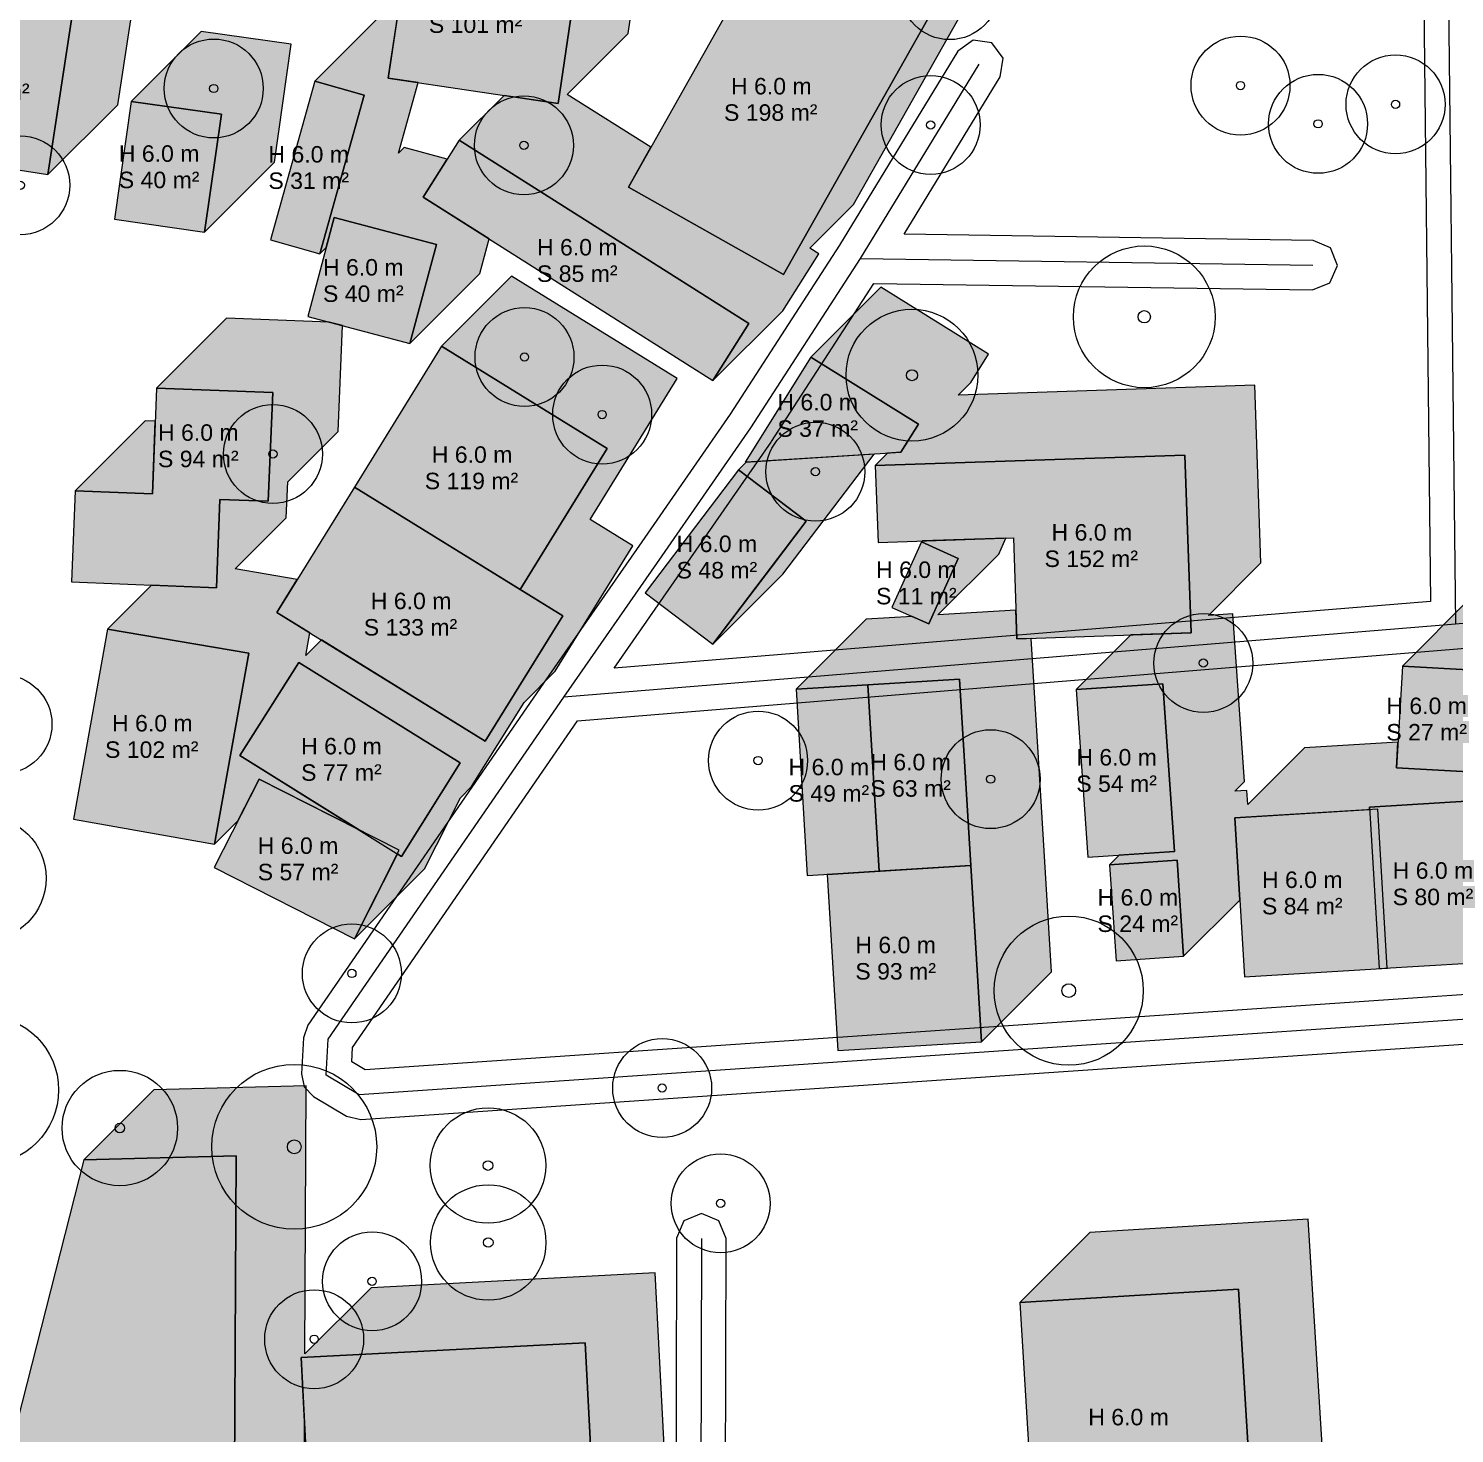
# Model space of a CAD drawing. Header units: metres. Extents: x -4 to 969, y -5 to 964.
# Drawn here: x 557.3 to 643.7, y 725.9 to 811.1 of the extents above; entities that cross this region are included whole.
import ezdxf

# ---------------------------------------------------------------- set-up
doc = ezdxf.new("R2010")
doc.units = ezdxf.units.M
doc.header["$MEASUREMENT"] = 0
for name, color, linetype, lineweight, true_color in [('TPX_BUILDING_AREAS_TEXT', 7, 'CONTINUOUS', 0, 0x000000), ('TPX_BUILDING_HEIGHTS_TEXT', 7, 'CONTINUOUS', 0, 0x000000), ('TPX_BUILDINGS', 7, 'CONTINUOUS', 0, 0x000000), ('TPX_BUILDINGS_HATCH', 7, 'CONTINUOUS', 0, 0xf0f0f0), ('TPX_BUILDINGS_SHADOWS_HATCH', 7, 'CONTINUOUS', 0, 0x000000), ('TPX_BUILDINGS_SHADOWS_OUTLINES', 7, 'CONTINUOUS', 0, 0x000000), ('TPX_ROADS_AXES', 7, 'CONTINUOUS', 0, 0x323232), ('TPX_ROADS_CONTOURS', 7, 'CONTINUOUS', 0, 0x646464), ('TPX_VEGETATION_TREES_INDIVIDUAL', 7, 'CONTINUOUS', 0, 0x136734)]:
    doc.layers.add(name, color=color, linetype=linetype, lineweight=lineweight, true_color=true_color)
doc.styles.add('TPX_TEXTE', font='arial.ttf')

# ---------------------------------------------------------------- blocks, each defined once
blk = doc.blocks.new('TREETR003_CR040')
at = {"layer": 'TPX_VEGETATION_TREES_INDIVIDUAL'}
for radius in [4, 0.3333333333333333]:
    blk.add_circle((0, 0, 0.0361), radius, dxfattribs=at)
blk = doc.blocks.new('TREETR003_CR030')
at = {"layer": 'TPX_VEGETATION_TREES_INDIVIDUAL'}
for radius in [3, 0.25]:
    blk.add_circle((0, 0, 0.0361), radius, dxfattribs=at)
blk = doc.blocks.new('TREETR003_CR038')
at = {"layer": 'TPX_VEGETATION_TREES_INDIVIDUAL'}
for radius in [3.79, 0.3333333333333333]:
    blk.add_circle((0, 0, 0.0361), radius, dxfattribs=at)
blk = doc.blocks.new('TREETR004_CR043')
at = {"layer": 'TPX_VEGETATION_TREES_INDIVIDUAL'}
for radius in [4.3, 0.375]:
    blk.add_circle((0, 0, 0.0361), radius, dxfattribs=at)
blk = doc.blocks.new('TREETR003_CR035')
at = {"layer": 'TPX_VEGETATION_TREES_INDIVIDUAL'}
for radius in [3.5, 0.2916666666666667]:
    blk.add_circle((0, 0, 0.0361), radius, dxfattribs=at)
blk = doc.blocks.new('TREETR004_CR050')
at = {"layer": 'TPX_VEGETATION_TREES_INDIVIDUAL'}
for radius in [5, 0.4166666666666667]:
    blk.add_circle((0, 0, 0.0361), radius, dxfattribs=at)
blk = doc.blocks.new('TREETR004_CR045')
at = {"layer": 'TPX_VEGETATION_TREES_INDIVIDUAL'}
for radius in [4.52, 0.4166666666666667]:
    blk.add_circle((0, 0, 0.0361), radius, dxfattribs=at)

msp = doc.modelspace()

# ---------------------------------------------------------------- hatches: boundary and pattern name
at = {"layer": 'TPX_BUILDINGS_HATCH'}
for points in [[(580.501854308066, 817.6665272305254), (579.0725644902559, 808.053139169002), (589.3704742268892, 806.5230459759478), (590.7997611836763, 816.1364340374712), (580.501854308066, 817.6665272305254)], [(602.6229070500704, 817.3861956188921), (593.6336473302217, 801.4484314511064), (603.0442642049165, 796.1450781414751), (612.0335210637422, 812.0828451702837), (602.6229070500704, 817.3861956188921)], [(552.4023479298921, 813.8606733868364), (550.7673925237032, 803.3952459881548), (558.4362043217989, 802.2005190441851), (560.0273546056123, 812.6658234188799), (552.4023479298921, 813.8606733868364)], [(574.6271451787325, 807.8636612484697), (571.9385398701997, 798.2467197964434), (574.9304422215791, 797.4037050793413), (577.6190465764375, 807.020647485042), (574.6271451787325, 807.8636612484697)], [(563.4828676061006, 806.6379417965654), (562.462731726584, 799.4916319439653), (567.9292682484956, 798.7219500134233), (568.9494031743379, 805.8682608196978), (563.4828676061006, 806.6379417965654)], [(583.375853903708, 804.2834734509233), (581.184504874167, 800.8382658550981), (598.7588428334566, 789.7083115170244), (600.9392093495699, 793.1645464489702), (583.375853903708, 804.2834734509233)], [(575.7893537358614, 799.5956024716143), (574.1855939702364, 793.5976700375322), (580.38825357717, 791.9675488064531), (581.9920123891206, 797.9654812405352), (575.7893537358614, 799.5956024716143)], [(582.2941163853975, 791.807060677791), (577.018154509482, 783.2554335186724), (587.0774473027559, 777.0360979626421), (592.3533767537447, 785.5987839291338), (582.2941163853975, 791.807060677791)], [(604.7009919957491, 791.1405081341509), (600.711079962668, 784.759866196895), (610.1597780064913, 785.3615631649736), (611.2281221227022, 787.0675034115557), (604.7009919957491, 791.1405081341509)], [(560.0781587437959, 783.0306839535479), (559.852853186545, 777.501077134395), (568.6472057179781, 777.1499323437456), (568.8620580510469, 782.5025829861406), (571.7971481160494, 782.3892311642412), (572.0632556752535, 788.9805159161333), (565.0212129430147, 789.2592005322222), (564.7655547932955, 782.8448729107622), (560.0781587437959, 783.0306839535479)], [(627.3856138066621, 785.1890587399248), (608.6070483998628, 784.561006028438), (608.7735351399751, 779.8950237820391), (616.9857286290498, 780.1725506375078), (617.1891902760835, 774.0470251629595), (627.7555354909273, 774.4086088726763), (627.3856138066621, 785.1890587399248)], [(600.3072208241792, 784.2942919323687), (594.6558202580782, 776.8473953793291), (598.7601636723848, 773.7295879910234), (604.4115632848116, 781.176484544063), (600.3072208241792, 784.2942919323687)], [(577.018154509482, 783.2554335186724), (572.3199161366792, 775.6453632900957), (584.9570850209566, 767.8409609387163), (589.655322440085, 775.4510330746416), (577.018154509482, 783.2554335186724)], [(611.4125236348482, 779.9356512615923), (609.6169256047579, 775.9497208187822), (611.8536800221773, 774.9497646878008), (613.6383584813448, 778.924606759334), (611.4125236348482, 779.9356512615923)], [(562.0400976018282, 774.6432442257646), (559.9810670689913, 763.115057427669), (568.5378192738863, 761.5911001751665), (570.6076415852876, 773.1746077130083), (562.0400976018282, 774.6432442257646)], [(573.6534866170259, 772.6192516873125), (570.0776265935274, 766.9696068356279), (579.884778387961, 760.8490786144976), (583.4276918248506, 766.531805474544), (573.6534866170259, 772.6192516873125)], [(640.5734905080171, 772.38804002502), (640.2185720280977, 766.2277636120562), (644.5776428059908, 765.9746870587114), (644.9325288609834, 772.1460222790483), (640.5734905080171, 772.38804002502)], [(613.7138170079561, 771.5934032986406), (608.1627935246797, 771.2570461819414), (608.8407920674654, 759.9577431271318), (614.4027685002657, 760.2941317150835), (613.7138170079561, 771.5934032986406)], [(608.1627935246797, 771.2570461819414), (603.8051923589082, 770.9904074261431), (604.4831889943453, 759.6911043713335), (608.8407920674654, 759.9577431271318), (608.1627935246797, 771.2570461819414)], [(626.0559324101778, 771.3296989987139), (620.7896856145235, 770.9720282147173), (621.4973539189668, 760.8007196972612), (626.7526525334688, 761.1583599636797), (626.0559324101778, 771.3296989987139)], [(571.2424119786592, 765.5464205334429), (568.5198825673433, 760.1866907665972), (577.0188306645723, 755.8649134228472), (579.7413591222139, 761.2246431896929), (571.2424119786592, 765.5464205334429)], [(639.0758241490694, 763.7254395077471), (630.4043907002779, 763.2033361981157), (630.9901374654146, 753.551406342769), (639.661573775229, 754.0735096524004), (639.0758241490694, 763.7254395077471)], [(646.7504752950044, 764.3442501614336), (638.5717548207613, 763.845653016353), (639.1688608006807, 754.050001580501), (647.3475841359468, 754.5485996792559), (646.7504752950044, 764.3442501614336)], [(614.4027685002657, 760.2941317150835), (605.6985133962007, 759.7608837673906), (606.3419107274385, 749.0807289669756), (615.0461992101045, 749.6029181072954), (614.4027685002657, 760.2941317150835)], [(626.9074901418062, 760.6169581005815), (622.8127321080538, 760.340001542354), (623.2124303655, 754.5246519634966), (627.3071893529268, 754.8016085217241), (626.9074901418062, 760.6169581005815)], [(560.6088336781831, 742.4495367596392), (551.6734336690279, 707.4148754666094), (569.6633781270357, 708.1180729458574), (569.8504813985201, 742.6967835018877), (560.6088336781831, 742.4495367596392)], [(630.6275228337618, 734.608125169063), (617.3685764149996, 733.796619851375), (618.3673099355074, 717.5000328610186), (631.6262935475679, 718.3004803250078), (630.6275228337618, 734.608125169063)], [(591.0063022450777, 731.355774361873), (573.7834695653291, 730.4556870053057), (574.8260854558321, 710.2447132656816), (592.0599092320772, 711.1337732861284), (591.0063022450777, 731.355774361873)]]:
    msp.add_hatch(color=256, dxfattribs=at).paths.add_polyline_path(points)
at = {"layer": 'TPX_BUILDINGS_SHADOWS_HATCH'}
for points in [[(540.8498538808199, 864.5377306530718), (539.931517966208, 863.61939473846), (542.1540559605928, 863.7694201061968), (542.4968141393038, 858.7279667446855), (542.5723661259981, 858.8035177777056), (542.7263768987032, 862.7426371166948), (549.7574647740694, 862.463928658748), (549.4612592534395, 854.8994612286333), (549.2775729970308, 854.9064325878862), (545.3112024144502, 850.9400620053057), (553.1503633336397, 851.4597963879351), (553.3791526631685, 847.9993061611895), (553.2966359929414, 847.9937214443926), (553.5556777791353, 843.6540331433062), (550.183437712607, 843.4565100262407), (549.9261649922701, 847.7663912365679), (547.3903096989961, 847.595354516292), (547.573288329062, 844.8424629757646), (545.7229837254854, 844.7155823300127), (545.6239837483736, 846.2118734905962), (544.1897319630953, 844.7776217053179), (548.033981688437, 844.567314584041), (547.7956451253267, 839.7785543987993), (546.2373575047823, 839.8637823651079), (546.0393461064668, 839.6657700131182), (545.8744424657198, 839.6580156872515), (541.6318134145113, 835.4153856823687), (545.927331335959, 835.6173834393267), (545.0828899220796, 838.7093214581255), (548.7594655827852, 839.7149252484087), (548.9996131734224, 838.8356594631914), (548.8399461583467, 842.236353356624), (553.5918601826997, 842.470936257625), (553.7193492726656, 839.9832586834673), (553.9058259801241, 835.9918675015215), (553.1394122914644, 835.955877740169), (553.3142522649141, 832.1973251888994), (554.0806859807344, 832.2326616833452), (554.2902921513887, 827.8100771496538), (552.5903791264864, 827.729628999019), (552.1265558080049, 822.3413462231401), (546.6061014012666, 822.8122934887651), (546.8684314565035, 825.8727669308428), (543.9774850682588, 822.9818205425981), (552.1600221471163, 822.1202816555742), (551.7872508839937, 818.4037622998003), (543.9619878606172, 819.2348074505571), (543.6276325063081, 818.900452096248), (552.2272285298677, 817.70835252502), (551.1316646413179, 810.1305718014482), (551.9469751195284, 810.9458822796587), (552.4023374394746, 813.8606752941851), (560.027356512961, 812.6658339092974), (558.4362157658907, 802.2005304882769), (562.6788448170992, 806.4431595394854), (564.2699951009126, 816.9084639141802), (556.6449884251924, 818.1033138821367), (555.7899659947725, 817.2482914517168), (556.4698680714937, 821.9509834835771), (555.4727004842134, 822.0892138073687), (556.0298799352022, 822.6463923046831), (556.4026616887422, 826.3629126141313), (556.1723684148164, 826.3871607373003), (556.3691858128877, 826.5839771816973), (556.6804756001802, 830.2002605984453), (558.5329221562715, 832.0527071545366), (558.323327429709, 836.4752926419023), (557.5568841771455, 836.4399551937822), (557.4145110921236, 839.5005535671953), (558.1484569386812, 840.2344994137529), (557.9619802312227, 844.2258896420244), (557.8345016316744, 846.7135662625078), (556.5518974141451, 846.6502518246416), (557.7983096913667, 847.8966641018633), (557.5436014012666, 852.1637539456133), (557.6217845753999, 852.2419371197466), (557.39300382894, 855.7024273464922), (549.7580283955904, 855.1962303707842), (553.7038892583223, 859.1420912335161), (554.0001052693697, 866.7065596173052), (550.339084990439, 866.8516859600786), (552.012910254416, 868.5255102703813), (552.7049201802583, 887.1711535046343), (544.8963292912813, 887.4587349484209), (540.6536992863985, 883.2161049435381), (548.4622806386324, 882.9285225460771), (547.7702792958589, 864.2828793118242), (540.8498538808199, 864.5377306530718)], [(578.8697856740328, 812.1063026974443), (574.627152808127, 807.8636688778643), (577.6190484837862, 807.0206570217852), (574.9304565266939, 797.403719384456), (575.3028329686495, 797.7760958264116), (575.7893432454439, 799.5956043789629), (581.9920142964693, 797.9654907772783), (580.3882678822847, 791.9675631115679), (584.6308940724703, 796.2101893017534), (585.1900781468721, 798.3014959881548), (581.1844991521211, 800.8382582257036), (582.6542991475435, 803.1490749905352), (580.0319942311617, 803.8382429669145), (579.6903594807955, 803.4966082165483), (580.8887800053926, 807.7832712719683), (579.0725625829073, 808.0531296322588), (579.6427835301729, 811.8884987423662), (578.8697856740328, 812.1063026974443)], [(567.7255081014009, 810.88058324554), (563.4828771428438, 806.6379513333086), (568.9494041280122, 805.8682703564409), (567.9292796925874, 798.7219614575151), (572.1719087437959, 802.9645905087236), (573.1920436696382, 810.110901314998), (567.7255081014009, 810.88058324554)], [(564.7042125539156, 777.3073601315264), (562.0401052312227, 774.6432528088335), (570.607642538962, 773.1746182034258), (568.5378316716524, 761.5911125729326), (569.9511922673555, 763.0044731686357), (571.242402441916, 765.5464253018145), (577.2661899403902, 762.4832968304399), (570.0776208714815, 766.9695982525591), (573.6534780339571, 772.6192574093584), (583.4276965932222, 766.5318140576128), (579.8848108128877, 760.8491110394243), (579.6310323552461, 761.0074266979937), (577.0188545064302, 755.8649372647051), (581.2614711598726, 760.1075539181475), (583.4482234792085, 764.4125237057451), (584.1274188832613, 765.0917191097979), (587.3056815938326, 770.1895575115923), (589.1997255162569, 772.0836014340166), (593.8979629353853, 779.6936735699419), (591.3231967763277, 781.2837853024248), (596.596017249045, 789.8414253781084), (586.5367568806978, 796.0497011730913), (582.294124014792, 791.8070683071855), (592.3533815221163, 785.5987925122026), (587.0805705861421, 777.0411476681475), (589.6553272084566, 775.4510416577104), (584.9570936040254, 767.8409552166704), (575.0151037053438, 773.980870682979), (574.0667947606416, 773.0325607846025), (574.3136524037691, 774.414069611812), (572.3199104146333, 775.6453547070269), (573.5512870625826, 777.6399216244463), (569.7831252889009, 778.2858538220171), (572.8898462132784, 781.3925737927202), (572.9772180394502, 783.5693020413164), (576.0397886113496, 786.6318726132158), (576.2985957936617, 793.0423416683916), (575.4873250798555, 793.2555517742876), (569.263853438315, 793.5018410275225), (565.0212224797579, 789.2592100689653), (572.0632566289278, 788.9805264065508), (571.7971576527925, 782.3892416546587), (568.8620675877901, 782.5025724957231), (568.6472152547212, 777.1499428341631), (564.7042125539156, 777.3073601315264)], [(608.9436324910494, 795.3831495831255), (604.7009996251436, 791.1405157635454), (611.2281268910738, 787.0675119946245), (610.159810431418, 785.3615955899004), (609.356437094626, 785.3103947232012), (608.607057936606, 784.5610155651812), (627.3856128529878, 785.189068276668), (627.7555440739961, 774.4086184094194), (624.1012023763033, 774.2835459301714), (620.789696104941, 770.9720396588091), (626.0559314565035, 771.3297094891313), (626.7526611165376, 761.1583704540972), (623.4031337575288, 760.9304041455034), (622.8127425984712, 760.3400120327715), (626.9074891881319, 760.6169676373247), (627.3071979359956, 754.8016180584673), (630.7078775243135, 758.2022976467852), (630.4043802098604, 763.2033361981157), (638.5808872060152, 763.6956495831255), (638.5717443303438, 763.8456520626787), (646.7504752950044, 764.3442606518511), (647.3475927190157, 754.548609215999), (647.7484773473116, 754.9494938442949), (647.2003444508882, 764.0248407910112), (655.4010070638033, 764.5124544689897), (656.0213722066255, 754.2413773129229), (660.264004118857, 758.48400827148), (659.6436485127779, 768.7550854275469), (651.442995436606, 768.2674822399858), (651.0373147801729, 767.8618015835527), (650.993116743979, 768.5868916104082), (646.9429353551241, 768.3399815151934), (648.820283301291, 770.217328507686), (649.1346372441621, 775.6838306973223), (644.9449647740694, 775.4966044018511), (644.8939126805635, 776.6263632366899), (644.8161310033174, 776.6306814739946), (640.5735000447603, 772.3880505154375), (644.9325288609834, 772.1460327694658), (644.5776532964082, 765.9746985028032), (640.2185710744234, 766.2277531216387), (640.3083862141939, 767.7868437359575), (634.6470311955782, 767.445976693416), (631.2086871938081, 764.0076336453203), (631.1501306371065, 764.8595985958818), (630.4033826665254, 764.8090900967363), (630.9952930287691, 765.40100045898), (630.2985729054781, 775.5723404476885), (628.8187612370821, 775.471834618831), (631.9981759862276, 778.6512493679766), (631.6282543019624, 789.4316992352251), (613.6278880910249, 788.8296732495073), (614.4024185017915, 789.6042036602739), (615.4707626180025, 791.310143906856), (608.9436324910494, 795.3831495831255)], [(564.3207992390962, 787.2733244488481), (560.0781682805391, 783.030693490291), (564.765544302878, 782.8448834011797), (564.9410699681612, 787.2487368176226), (564.3207992390962, 787.2733244488481)], [(602.3539432362886, 778.4651255200151), (598.7602161244722, 773.7296413967852), (603.0028041676851, 777.9722284863237), (608.5318387822481, 785.2578844616655), (600.7769807652803, 784.7640518734697), (600.3072274998995, 784.2942986080889), (604.4115690068575, 781.1764931271318), (602.3539432362886, 778.4651255200151)], [(608.0478328542085, 775.2330479214434), (603.8052028493257, 770.9904179165605), (608.1627925710054, 771.2570557186846), (613.7138170079561, 771.5934137890581), (614.4027770833345, 760.2941412518267), (615.0462087468477, 749.6029295513872), (619.2888406590791, 753.84555955627), (618.645408995566, 764.5367731640581), (618.063715346274, 774.0769409725908), (617.1891902760835, 774.047014672542), (617.13141763967, 775.7860521862749), (612.4034818486543, 775.4995674679521), (616.0963205174776, 779.1924051831011), (616.5294717625948, 780.1571211407427), (611.4627670125337, 779.9858955929521), (611.4125303105684, 779.9356579373125), (613.638362296042, 778.9246162960771), (611.8537000493379, 774.9497847149614), (610.8380864934297, 775.4037813732866), (608.0478328542085, 775.2330479214434)], [(605.7033857182832, 759.7657579968218), (605.6985238866182, 759.7608952114824), (614.3771118001314, 760.2925705502275), (608.8407930211397, 759.9577335903887), (605.7033857182832, 759.7657579968218)], [(639.6685155705782, 754.0804524014238), (639.6611884908052, 754.0800060818437), (639.6615823582979, 754.0735191891436), (639.6685155705782, 754.0804524014238)], [(564.8514741734834, 746.6921772549395), (560.6088441686006, 742.4495472500566), (569.8504813985201, 742.6967939923052), (569.6633886174532, 708.1180834362749), (573.906018622336, 712.3607134411577), (573.9829992131563, 726.5876211712603), (573.7834590749117, 730.4556870053057), (591.0063012914034, 731.3557838986162), (592.059917815146, 711.1337828228716), (596.3025497273775, 715.3764137814287), (595.248942740378, 735.5984148571733), (578.0261100606294, 734.6983284542803), (574.0051282719942, 730.6773457119707), (574.0931218938204, 746.939423997188), (564.8514741734834, 746.6921772549395)], [(621.6112169102998, 738.0392603466753), (617.368586905417, 733.7966303417925), (630.6275218800874, 734.6081356594805), (631.6263021306368, 718.300489861751), (630.9959281758638, 718.2624153683428), (631.435951598105, 712.0300993511919), (635.6785835103365, 716.272730309749), (635.2776197270723, 721.9518074581865), (635.8689340428682, 722.5431217739824), (634.870163329062, 738.8507666180376), (621.6112169102998, 738.0392603466753)]]:
    msp.add_hatch(color=256, dxfattribs=at).paths.add_polyline_path(points)
h = msp.add_hatch(color=256, dxfattribs=at)
h.paths.add_polyline_path([(582.6659807042452, 819.8306536267046), (580.5018628911348, 817.6665358135942), (590.7997630910249, 816.1364445278887), (589.370485670981, 806.5230583737139), (586.101177580771, 807.0087980816606), (583.3758605794283, 804.2834801266436), (600.9392150716158, 793.1645550320391), (598.7588762120577, 789.7083448956255), (603.0014833287569, 793.9509520123247), (605.1818498448702, 797.4071869442705), (604.6457580403658, 797.7465729305986), (607.2869047002168, 800.3877186367754), (616.2761615590425, 816.325485665584), (613.2713702992769, 818.0188364575151), (616.743399985251, 821.4908651898149), (616.5327237920137, 824.975915391231), (613.6279844121309, 825.2462915966753), (614.273845084128, 833.0771498272661), (620.8457683400484, 832.5317673275713), (620.2000974492403, 824.6345724652056), (624.4427265004488, 828.8772024700884), (624.837357886252, 833.7038597653154), (620.9840940312715, 833.9586119244341), (621.3307098225923, 839.1789516995195), (626.2922481374117, 838.8612379620317), (625.9566158131929, 833.6298822949175), (630.1992458180757, 837.8725132534746), (630.5348876790376, 843.1038679669145), (625.5733598546358, 843.4215912411455), (624.9495490865083, 842.7977804730181), (625.0275014714571, 844.0862860272173), (626.0027459935518, 845.0615315029863), (625.8353351430269, 849.4202732632402), (629.9413865880342, 849.5756353924517), (630.1541570500704, 844.0362076351885), (634.3967880086275, 848.2788376400713), (634.1840280370088, 853.8182663510088), (630.0779861287447, 853.6629137585405), (629.7610973195406, 853.3460259030107), (625.9386743382784, 853.7421783993486), (628.9413665608736, 856.7448696682695), (628.4577363805147, 865.1364826748613), (623.4504226521822, 864.8448614666704), (625.769110091147, 867.1635489056353), (625.3661321477266, 874.1399731228594), (618.4245637730928, 873.7443956921343), (614.18193376821, 869.5017656872515), (621.123490698752, 869.8973431179766), (621.5264791325899, 862.9209179470781), (617.9023879842134, 862.7226767132524), (618.033644087729, 860.5338511059526), (624.2150949315401, 860.8938517163042), (624.6987346486421, 852.5022387097124), (622.4178317860933, 852.3734592983965), (619.7460168675752, 849.7016453335527), (625.5624889211031, 849.0988316128496), (625.0182031468721, 844.0769886563066), (619.2126306371065, 844.6908716748003), (619.2595332936617, 845.1315893719438), (618.8613447026582, 844.7334007809404), (619.1237853841158, 851.0554709027056), (611.6217368916841, 851.3660196850542), (607.3791068868013, 847.1233896801714), (614.8811448888155, 846.8128399441484), (614.5428060368868, 838.6621794293169), (610.6029905156465, 838.8194431851152), (607.0075410680147, 835.2239937374834), (611.3979753331514, 835.4907259533647), (612.5007680730196, 817.2482342312578), (608.1102813557955, 816.9925398419145), (607.8524965123506, 821.2542557308916), (607.6816285924288, 817.5553049633745), (603.0000079945894, 817.7632984707598), (602.6229146794649, 817.3862042019609), (612.0335258321138, 812.0828537533525), (603.0442727879854, 796.1450733731035), (593.6336425618501, 801.4484228680376), (594.9925597981783, 803.8577751705889), (589.9178651646944, 807.0704388211016), (593.6131147221895, 810.7656874249224), (594.7230056599947, 818.2308229992632), (589.2394775227876, 818.0118689129595), (589.1569436864229, 820.090528924251), (582.6659807042452, 819.8306536267046)])
h.paths.add_polyline_path([(614.9351123647066, 835.4564756939653), (615.2913135365816, 841.1633801052812), (620.8442424611421, 840.825220544124), (620.4990028218599, 835.1183466503862), (616.554739363608, 835.3580336163286), (615.9421418980928, 834.7454371044878), (615.9027141408296, 835.3976606915239), (614.9351123647066, 835.4564756939653)], flags=16)

# ---------------------------------------------------------------- linework, layer by layer
at = {"layer": 'TPX_BUILDINGS', "elevation": 0.042100000000000005}
for points in [[(580.501854308066, 817.6665272305254), (579.0725644902559, 808.053139169002), (589.3704742268892, 806.5230459759478), (590.7997611836763, 816.1364340374712)], [(602.6229070500704, 817.3861956188921), (593.6336473302217, 801.4484314511064), (603.0442642049165, 796.1450781414751), (612.0335210637422, 812.0828451702837)], [(552.4023479298921, 813.8606733868364), (550.7673925237032, 803.3952459881548), (558.4362043217989, 802.2005190441851), (560.0273546056123, 812.6658234188799)], [(574.6271451787325, 807.8636612484697), (571.9385398701997, 798.2467197964434), (574.9304422215791, 797.4037050793413), (577.6190465764375, 807.020647485042)], [(563.4828676061006, 806.6379417965654), (562.462731726584, 799.4916319439653), (567.9292682484956, 798.7219500134233), (568.9494031743379, 805.8682608196978)], [(583.375853903708, 804.2834734509233), (581.184504874167, 800.8382658550981), (598.7588428334566, 789.7083115170244), (600.9392093495699, 793.1645464489702)], [(575.7893537358614, 799.5956024716143), (574.1855939702364, 793.5976700375322), (580.38825357717, 791.9675488064531), (581.9920123891206, 797.9654812405352)], [(582.2941163853975, 791.807060677791), (577.018154509482, 783.2554335186724), (587.0774473027559, 777.0360979626421), (592.3533767537447, 785.5987839291338)], [(604.7009919957491, 791.1405081341509), (600.711079962668, 784.759866196895), (610.1597780064913, 785.3615631649736), (611.2281221227022, 787.0675034115557)], [(560.0781587437959, 783.0306839535479), (559.852853186545, 777.501077134395), (568.6472057179781, 777.1499323437456), (568.8620580510469, 782.5025829861406), (571.7971481160494, 782.3892311642412), (572.0632556752535, 788.9805159161333), (565.0212129430147, 789.2592005322222), (564.7655547932955, 782.8448729107622)], [(627.3856138066621, 785.1890587399248), (608.6070483998628, 784.561006028438), (608.7735351399751, 779.8950237820391), (616.9857286290498, 780.1725506375078), (617.1891902760835, 774.0470251629595), (627.7555354909273, 774.4086088726763)], [(600.3072208241792, 784.2942919323687), (594.6558202580782, 776.8473953793291), (598.7601636723848, 773.7295879910234), (604.4115632848116, 781.176484544063)], [(577.018154509482, 783.2554335186724), (572.3199161366792, 775.6453632900957), (584.9570850209566, 767.8409609387163), (589.655322440085, 775.4510330746416)], [(611.4125236348482, 779.9356512615923), (609.6169256047579, 775.9497208187822), (611.8536800221773, 774.9497646878008), (613.6383584813448, 778.924606759334)], [(562.0400976018282, 774.6432442257646), (559.9810670689913, 763.115057427669), (568.5378192738863, 761.5911001751665), (570.6076415852876, 773.1746077130083)], [(573.6534866170259, 772.6192516873125), (570.0776265935274, 766.9696068356279), (579.884778387961, 760.8490786144976), (583.4276918248506, 766.531805474544)], [(640.5734905080171, 772.38804002502), (640.2185720280977, 766.2277636120562), (644.5776428059908, 765.9746870587114), (644.9325288609834, 772.1460222790483)], [(613.7138170079561, 771.5934032986406), (608.1627935246797, 771.2570461819414), (608.8407920674654, 759.9577431271318), (614.4027685002657, 760.2941317150835)], [(608.1627935246797, 771.2570461819414), (603.8051923589082, 770.9904074261431), (604.4831889943453, 759.6911043713335), (608.8407920674654, 759.9577431271318)], [(626.0559324101778, 771.3296989987139), (620.7896856145235, 770.9720282147173), (621.4973539189668, 760.8007196972612), (626.7526525334688, 761.1583599636797)], [(571.2424119786592, 765.5464205334429), (568.5198825673433, 760.1866907665972), (577.0188306645723, 755.8649134228472), (579.7413591222139, 761.2246431896929)], [(639.0758241490694, 763.7254395077471), (630.4043907002779, 763.2033361981157), (630.9901374654146, 753.551406342769), (639.661573775229, 754.0735096524004)], [(646.7504752950044, 764.3442501614336), (638.5717548207613, 763.845653016353), (639.1688608006807, 754.050001580501), (647.3475841359468, 754.5485996792559)], [(614.4027685002657, 760.2941317150835), (605.6985133962007, 759.7608837673906), (606.3419107274385, 749.0807289669756), (615.0461992101045, 749.6029181072954)], [(626.9074901418062, 760.6169581005815), (622.8127321080538, 760.340001542354), (623.2124303655, 754.5246519634966), (627.3071893529268, 754.8016085217241)], [(560.6088336781831, 742.4495367596392), (551.6734336690279, 707.4148754666094), (569.6633781270357, 708.1180729458574), (569.8504813985201, 742.6967835018877)], [(630.6275228337618, 734.608125169063), (617.3685764149996, 733.796619851375), (618.3673099355074, 717.5000328610186), (631.6262935475679, 718.3004803250078)], [(591.0063022450777, 731.355774361873), (573.7834695653291, 730.4556870053057), (574.8260854558321, 710.2447132656816), (592.0599092320772, 711.1337732861284)]]:
    msp.add_lwpolyline(points, close=True, dxfattribs=at)
at = {"layer": 'TPX_BUILDINGS_SHADOWS_OUTLINES', "elevation": 0.0391}
for points in [[(552.4023374394746, 813.8606752941851), (560.027356512961, 812.6658339092974), (558.4362157658907, 802.2005304882769), (562.6788448170992, 806.4431595394854), (564.2699951009126, 816.9084639141802), (556.6449884251924, 818.1033138821367)], [(612.0335258321138, 812.0828537533525), (603.0442727879854, 796.1450733731035), (593.6336425618501, 801.4484228680376), (594.9925597981783, 803.8577751705889), (589.9178651646944, 807.0704388211016), (593.6131147221895, 810.7656874249224), (594.7230056599947, 818.2308229992632)], [(590.7997630910249, 816.1364445278887), (589.370485670981, 806.5230583737139), (586.101177580771, 807.0087980816606), (583.3758605794283, 804.2834801266436), (600.9392150716158, 793.1645550320391), (598.7588762120577, 789.7083448956255), (603.0014833287569, 793.9509520123247), (605.1818498448702, 797.4071869442705), (604.6457580403658, 797.7465729305986), (607.2869047002168, 800.3877186367754), (616.2761615590425, 816.325485665584)], [(644.5776532964082, 765.9746985028032), (640.2185710744234, 766.2277531216387), (640.3083862141939, 767.7868437359575), (634.6470311955782, 767.445976693416), (631.2086871938081, 764.0076336453203), (631.1501306371065, 764.8595985958818), (630.4033826665254, 764.8090900967363), (630.9952930287691, 765.40100045898), (630.2985729054781, 775.5723404476885), (628.8187612370821, 775.471834618831), (631.9981759862276, 778.6512493679766), (631.6282543019624, 789.4316992352251), (613.6278880910249, 788.8296732495073), (614.4024185017915, 789.6042036602739), (615.4707626180025, 791.310143906856), (608.9436324910494, 795.3831495831255), (604.7009996251436, 791.1405157635454), (611.2281268910738, 787.0675119946245), (610.159810431418, 785.3615955899004), (609.356437094626, 785.3103947232012), (608.607057936606, 784.5610155651812), (627.3856128529878, 785.189068276668), (627.7555440739961, 774.4086184094194), (624.1012023763033, 774.2835459301714), (620.789696104941, 770.9720396588091), (626.0559314565035, 771.3297094891313), (626.7526611165376, 761.1583704540972), (623.4031337575288, 760.9304041455034), (622.8127425984712, 760.3400120327715), (626.9074891881319, 760.6169676373247), (627.3071979359956, 754.8016180584673), (630.7078775243135, 758.2022976467852), (630.4043802098604, 763.2033361981157), (638.5808872060152, 763.6956495831255), (638.5717443303438, 763.8456520626787), (646.7504752950044, 764.3442606518511)], [(644.8161310033174, 776.6306814739946), (640.5735000447603, 772.3880505154375), (644.9325288609834, 772.1460327694658)]]:
    msp.add_lwpolyline(points, dxfattribs=at)
for points in [[(578.8697856740328, 812.1063026974443), (574.627152808127, 807.8636688778643), (577.6190484837862, 807.0206570217852), (574.9304565266939, 797.403719384456), (575.3028329686495, 797.7760958264116), (575.7893432454439, 799.5956043789629), (581.9920142964693, 797.9654907772783), (580.3882678822847, 791.9675631115679), (584.6308940724703, 796.2101893017534), (585.1900781468721, 798.3014959881548), (581.1844991521211, 800.8382582257036), (582.6542991475435, 803.1490749905352), (580.0319942311617, 803.8382429669145), (579.6903594807955, 803.4966082165483), (580.8887800053926, 807.7832712719683), (579.0725625829073, 808.0531296322588), (579.6427835301729, 811.8884987423662)], [(567.7255081014009, 810.88058324554), (563.4828771428438, 806.6379513333086), (568.9494041280122, 805.8682703564409), (567.9292796925874, 798.7219614575151), (572.1719087437959, 802.9645905087236), (573.1920436696382, 810.110901314998)], [(564.7042125539156, 777.3073601315264), (562.0401052312227, 774.6432528088335), (570.607642538962, 773.1746182034258), (568.5378316716524, 761.5911125729326), (569.9511922673555, 763.0044731686357), (571.242402441916, 765.5464253018145), (577.2661899403902, 762.4832968304399), (570.0776208714815, 766.9695982525591), (573.6534780339571, 772.6192574093584), (583.4276965932222, 766.5318140576128), (579.8848108128877, 760.8491110394243), (579.6310323552461, 761.0074266979937), (577.0188545064302, 755.8649372647051), (581.2614711598726, 760.1075539181475), (583.4482234792085, 764.4125237057451), (584.1274188832613, 765.0917191097979), (587.3056815938326, 770.1895575115923), (589.1997255162569, 772.0836014340166), (593.8979629353853, 779.6936735699419), (591.3231967763277, 781.2837853024248), (596.596017249045, 789.8414253781084), (586.5367568806978, 796.0497011730913), (582.294124014792, 791.8070683071855), (592.3533815221163, 785.5987925122026), (587.0805705861421, 777.0411476681475), (589.6553272084566, 775.4510416577104), (584.9570936040254, 767.8409552166704), (575.0151037053438, 773.980870682979), (574.0667947606416, 773.0325607846025), (574.3136524037691, 774.414069611812), (572.3199104146333, 775.6453547070269), (573.5512870625826, 777.6399216244463), (569.7831252889009, 778.2858538220171), (572.8898462132784, 781.3925737927202), (572.9772180394502, 783.5693020413164), (576.0397886113496, 786.6318726132158), (576.2985957936617, 793.0423416683916), (575.4873250798555, 793.2555517742876), (569.263853438315, 793.5018410275225), (565.0212224797579, 789.2592100689653), (572.0632566289278, 788.9805264065508), (571.7971576527925, 782.3892416546587), (568.8620675877901, 782.5025724957231), (568.6472152547212, 777.1499428341631)], [(564.3207992390962, 787.2733244488481), (560.0781682805391, 783.030693490291), (564.765544302878, 782.8448834011797), (564.9410699681612, 787.2487368176226)], [(602.3539432362886, 778.4651255200151), (598.7602161244722, 773.7296413967852), (603.0028041676851, 777.9722284863237), (608.5318387822481, 785.2578844616655), (600.7769807652803, 784.7640518734697), (600.3072274998995, 784.2942986080889), (604.4115690068575, 781.1764931271318)], [(608.0478328542085, 775.2330479214434), (603.8052028493257, 770.9904179165605), (608.1627925710054, 771.2570557186846), (613.7138170079561, 771.5934137890581), (614.4027770833345, 760.2941412518267), (615.0462087468477, 749.6029295513872), (619.2888406590791, 753.84555955627), (618.645408995566, 764.5367731640581), (618.063715346274, 774.0769409725908), (617.1891902760835, 774.047014672542), (617.13141763967, 775.7860521862749), (612.4034818486543, 775.4995674679521), (616.0963205174776, 779.1924051831011), (616.5294717625948, 780.1571211407427), (611.4627670125337, 779.9858955929521), (611.4125303105684, 779.9356579373125), (613.638362296042, 778.9246162960771), (611.8537000493379, 774.9497847149614), (610.8380864934297, 775.4037813732866)], [(605.7033857182832, 759.7657579968218), (605.6985238866182, 759.7608952114824), (614.3771118001314, 760.2925705502275), (608.8407930211397, 759.9577335903887)], [(639.6685155705782, 754.0804524014238), (639.6611884908052, 754.0800060818437), (639.6615823582979, 754.0735191891436)], [(564.8514741734834, 746.6921772549395), (560.6088441686006, 742.4495472500566), (569.8504813985201, 742.6967939923052), (569.6633886174532, 708.1180834362749), (573.906018622336, 712.3607134411577), (573.9829992131563, 726.5876211712603), (573.7834590749117, 730.4556870053057), (591.0063012914034, 731.3557838986162), (592.059917815146, 711.1337828228716), (596.3025497273775, 715.3764137814287), (595.248942740378, 735.5984148571733), (578.0261100606294, 734.6983284542803), (574.0051282719942, 730.6773457119707), (574.0931218938204, 746.939423997188)], [(621.6112169102998, 738.0392603466753), (617.368586905417, 733.7966303417925), (630.6275218800874, 734.6081356594805), (631.6263021306368, 718.300489861751), (630.9959281758638, 718.2624153683428), (631.435951598105, 712.0300993511919), (635.6785835103365, 716.272730309749), (635.2776197270723, 721.9518074581865), (635.8689340428682, 722.5431217739824), (634.870163329062, 738.8507666180376)]]:
    msp.add_lwpolyline(points, close=True, dxfattribs=at)
at = {"layer": 'TPX_ROADS_AXES', "elevation": 0.030099999999999995}
for points in [[(643.270348914084, 821.7140888760332), (643.7857993916841, 774.9293846676592)], [(607.7174295262666, 797.1203159878496), (614.9006065205904, 808.9062552044634)], [(589.7130502538057, 770.5193533489946), (595.6898149327608, 779.0840200970415), (601.0556262807222, 786.8397316525225), (607.7174295262666, 797.1203159878496)], [(607.7174295262666, 797.1203159878496), (635.13896501821, 796.7112221310381)], [(687.6213382558199, 778.7576670239214), (643.7857993916841, 774.9293846676592), (589.7130502538057, 770.5193533489946)], [(575.3010753468843, 747.577664811397), (575.4372514561983, 749.7675222943071), (589.7130502538057, 770.5193533489946)], [(689.8155063466402, 754.0825352261309), (577.30839861196, 746.3890747616533), (575.3010753468843, 747.577664811397)], [(598.0625366048189, 737.6897835324053), (597.9934724644991, 707.8552603314165)]]:
    msp.add_lwpolyline(points, dxfattribs=at)
at = {"layer": 'TPX_ROADS_CONTOURS', "elevation": 0.027099999999999996}
for points in [[(641.7704401612282, 821.6975636722054), (642.270487844944, 776.3107800723519), (592.7661772370338, 772.2733388186898), (596.9233666062355, 778.2305836917367), (602.2891770005226, 785.986296200892), (602.3144417405128, 786.0240216495004), (608.5249109864235, 795.6081023456063), (635.1165896058083, 795.2113881350961), (636.183685362339, 795.6348576785531), (636.6387987732887, 796.6888461352792), (636.2153292298317, 797.7559418918099), (635.1613407731056, 798.2110543490853), (610.3643046021461, 798.5809951068368), (616.1814633011818, 808.1256118060555), (616.3583078980446, 809.259959721705), (615.6812506318092, 810.1871123553719), (614.5469027161598, 810.3639569522347), (613.6197491288185, 809.6868996859994), (606.4473562836647, 797.9186558963265), (599.8091583848, 787.6744971515145), (594.4579868912697, 779.9399447680917), (588.4772348999977, 771.3695073367562), (574.2014361023903, 750.6176762820687), (573.9401426911354, 749.8606200458016), (573.8039665818214, 747.6707625628915), (573.9754925370216, 746.8756461383309), (574.5368166565895, 746.2869649173226), (576.5441399216652, 745.0983739139047), (577.4107323288918, 744.8925690890756), (688.3651705384254, 752.479855084559)], [(599.4936218857765, 707.9181800128426), (599.5625324845314, 737.6863112689462), (599.1256495118141, 738.7479853869881), (598.0660086274147, 739.1897797824349), (597.0043345093727, 738.7528968097176), (596.5625410676003, 737.6932559253182), (596.4934769272804, 707.8587327243295)]]:
    msp.add_lwpolyline(points, dxfattribs=at)
msp.add_lwpolyline([(576.8551521897316, 748.400693440577), (576.9085703492165, 749.2597050906625), (590.545070707798, 769.0822301150765), (643.9077301621437, 773.434348607203), (686.2598829865456, 777.1330571414437), (688.1858015656471, 755.474595570704), (577.6713553071022, 747.9173970462289)], close=True, dxfattribs=at)

# ---------------------------------------------------------------- block references
at = {"layer": 'TPX_VEGETATION_TREES_INDIVIDUAL'}
for name, p in [('TREETR003_CR030', (613.1181128220633, 813.3889638839755, 0.0361)), ('TREETR003_CR030', (568.4897093526088, 807.4266460251529, 0.0361)), ('TREETR003_CR030', (630.7575798389735, 807.6024905487429, 0.0361)), ('TREETR003_CR030', (640.1598021513782, 806.4617921584286, 0.0361)), ('TREETR003_CR030', (611.9663246241398, 805.2148927459493, 0.0361)), ('TREETR003_CR030', (635.463637147448, 805.2812651796266, 0.0361)), ('TREETR003_CR030', (587.2974437794182, 803.9779681428336, 0.0361)), ('TREETR003_CR030', (556.757529979921, 801.5572281621862, 0.0361)), ('TREETR004_CR043', (624.9228176960023, 793.5788879219908, 0.0361)), ('TREETR003_CR030', (587.333698439179, 791.1382101690397, 0.0361)), ('TREETR003_CR040', (610.8343156148912, 790.0373142687604, 0.0361)), ('TREETR003_CR030', (592.0430504772812, 787.6497269142419, 0.0361)), ('TREETR003_CR030', (572.0769175136229, 785.2588328383863, 0.0361)), ('TREETR003_CR030', (604.9764673422324, 784.1844684346579, 0.0361)), ('TREETR003_CR030', (628.5067654917948, 772.5783202589955, 0.0361)), ('TREETR003_CR030', (555.6749184937216, 768.8708827006631, 0.0361)), ('TREETR003_CR030', (601.501312816632, 766.6657424240839, 0.0361)), ('TREETR003_CR030', (615.6030120369978, 765.5383066169452, 0.0361)), ('TREETR003_CR038', (554.5264093752485, 759.5295526685659, 0.0361)), ('TREETR003_CR030', (576.8653592402115, 753.7563068587333, 0.0361)), ('TREETR004_CR045', (620.3387453272007, 752.7118069776334, 0.0361)), ('TREETR004_CR045', (554.5626506383996, 746.6897796657868, 0.0361)), ('TREETR003_CR030', (595.6830112420721, 746.8058685564902, 0.0361)), ('TREETR004_CR050', (573.3704150640406, 743.2410856550559, 0.0361)), ('TREETR003_CR035', (562.793312265072, 744.3784888603259, 0.0361)), ('TREETR003_CR035', (585.1223864591448, 742.107002669014, 0.0361)), ('TREETR003_CR030', (599.2273904804606, 739.8123060327489, 0.0361)), ('TREETR003_CR035', (585.1355690190103, 737.437992202118, 0.0361)), ('TREETR003_CR030', (578.09295314888, 735.0835846825503, 0.0361)), ('TREETR003_CR030', (574.5782354383264, 731.5718757908326, 0.0361))]:
    msp.add_blockref(name, p, dxfattribs=at)

# ---------------------------------------------------------------- texts
at = {"layer": 'TPX_BUILDING_AREAS_TEXT', "style": 'TPX_TEXTE'}
for s, p in [('S 101 m²', (581.536163482777, 810.7947863909931, 0.04510000000000001)), ('S 82 m²', (552.4321589822828, 806.7257539003679, 0.04510000000000001)), ('S 198 m²', (599.433584688634, 805.4656370899562, 0.04510000000000001)), ('S 40 m²', (562.7310677235275, 801.3799460198185, 0.04510000000000001)), ('S 31 m²', (571.8037933935473, 801.3336830946861, 0.04510000000000001)), ('S 85 m²', (588.0907032575278, 795.6976583904737, 0.04510000000000001)), ('S 40 m²', (575.113803378775, 794.4815755725335, 0.04510000000000001)), ('S 37 m²', (602.6711077110725, 786.3012458095793, 0.04510000000000001)), ('S 94 m²', (565.1083714084583, 784.4588651964907, 0.04510000000000001)), ('S 119 m²', (581.2863400160821, 783.1235085739278, 0.04510000000000001)), ('S 152 m²', (618.8734489591676, 778.4050890887622, 0.04510000000000001)), ('S 48 m²', (596.5586919194026, 777.7119398862626, 0.04510000000000001)), ('S 11 m²', (608.6544203031193, 776.139482782126, 0.04510000000000001)), ('S 133 m²', (577.5876196111377, 774.248197546532, 0.04510000000000001)), ('S 27 m²', (639.6012033185955, 767.884012774353, 0.04510000000000001)), ('S 102 m²', (561.8950993633634, 766.8305029185445, 0.04510000000000001)), ('S 77 m²', (573.78602387441, 765.4397646581235, 0.04510000000000001)), ('S 63 m²', (608.3051804446729, 764.4737329998492, 0.04510000000000001)), ('S 54 m²', (620.7987542650725, 764.76695569392, 0.04510000000000001)), ('S 49 m²', (603.3479917647848, 764.1740748662261, 0.04510000000000001)), ('S 57 m²', (571.1556210120956, 759.4056669642121, 0.04510000000000001)), ('S 80 m²', (639.9846687268324, 757.8971258158156, 0.04510000000000001)), ('S 84 m²', (632.0579815514521, 757.3384226616209, 0.04510000000000001)), ('S 24 m²', (622.0849605036188, 756.2708049199493, 0.04510000000000001)), ('S 93 m²', (607.3980921669751, 753.3847754656196, 0.04510000000000001))]:
    msp.add_text(s, height=1, dxfattribs=at).set_placement(p)
at = {"layer": 'TPX_BUILDING_HEIGHTS_TEXT', "style": 'TPX_TEXTE'}
for p in [(599.858584688634, 807.0656370899561, 0.04510000000000001), (562.7310677235275, 802.9799460198184, 0.04510000000000001), (571.8037933935473, 802.933683094686, 0.04510000000000001), (588.0907032575278, 797.2976583904737, 0.04510000000000001), (575.113803378775, 796.0815755725334, 0.04510000000000001), (602.6711077110725, 787.9012458095792, 0.04510000000000001), (565.1083714084583, 786.0588651964906, 0.04510000000000001), (581.7113400160821, 784.7235085739277, 0.04510000000000001), (619.2984489591676, 780.0050890887621, 0.04510000000000001), (596.5586919194026, 779.3119398862625, 0.04510000000000001), (608.6544203031193, 777.739482782126, 0.04510000000000001), (578.0126196111377, 775.8481975465319, 0.04510000000000001), (639.6012033185955, 769.4840127743529, 0.04510000000000001), (562.3200993633634, 768.4305029185444, 0.04510000000000001), (573.78602387441, 767.0397646581234, 0.04510000000000001), (608.3051804446729, 766.0737329998491, 0.04510000000000001), (620.7987542650725, 766.3669556939199, 0.04510000000000001), (603.3479917647848, 765.774074866226, 0.04510000000000001), (571.1556210120956, 761.005666964212, 0.04510000000000001), (639.9846687268324, 759.4971258158155, 0.04510000000000001), (632.0579815514521, 758.9384226616208, 0.04510000000000001), (622.0849605036188, 757.8708049199493, 0.04510000000000001), (607.3980921669751, 754.9847754656195, 0.04510000000000001), (621.5231685224187, 726.351425308486, 0.04510000000000001)]:
    msp.add_text('H 6.0 m', height=1, dxfattribs=at).set_placement(p)

doc.saveas('drawing.dxf')
